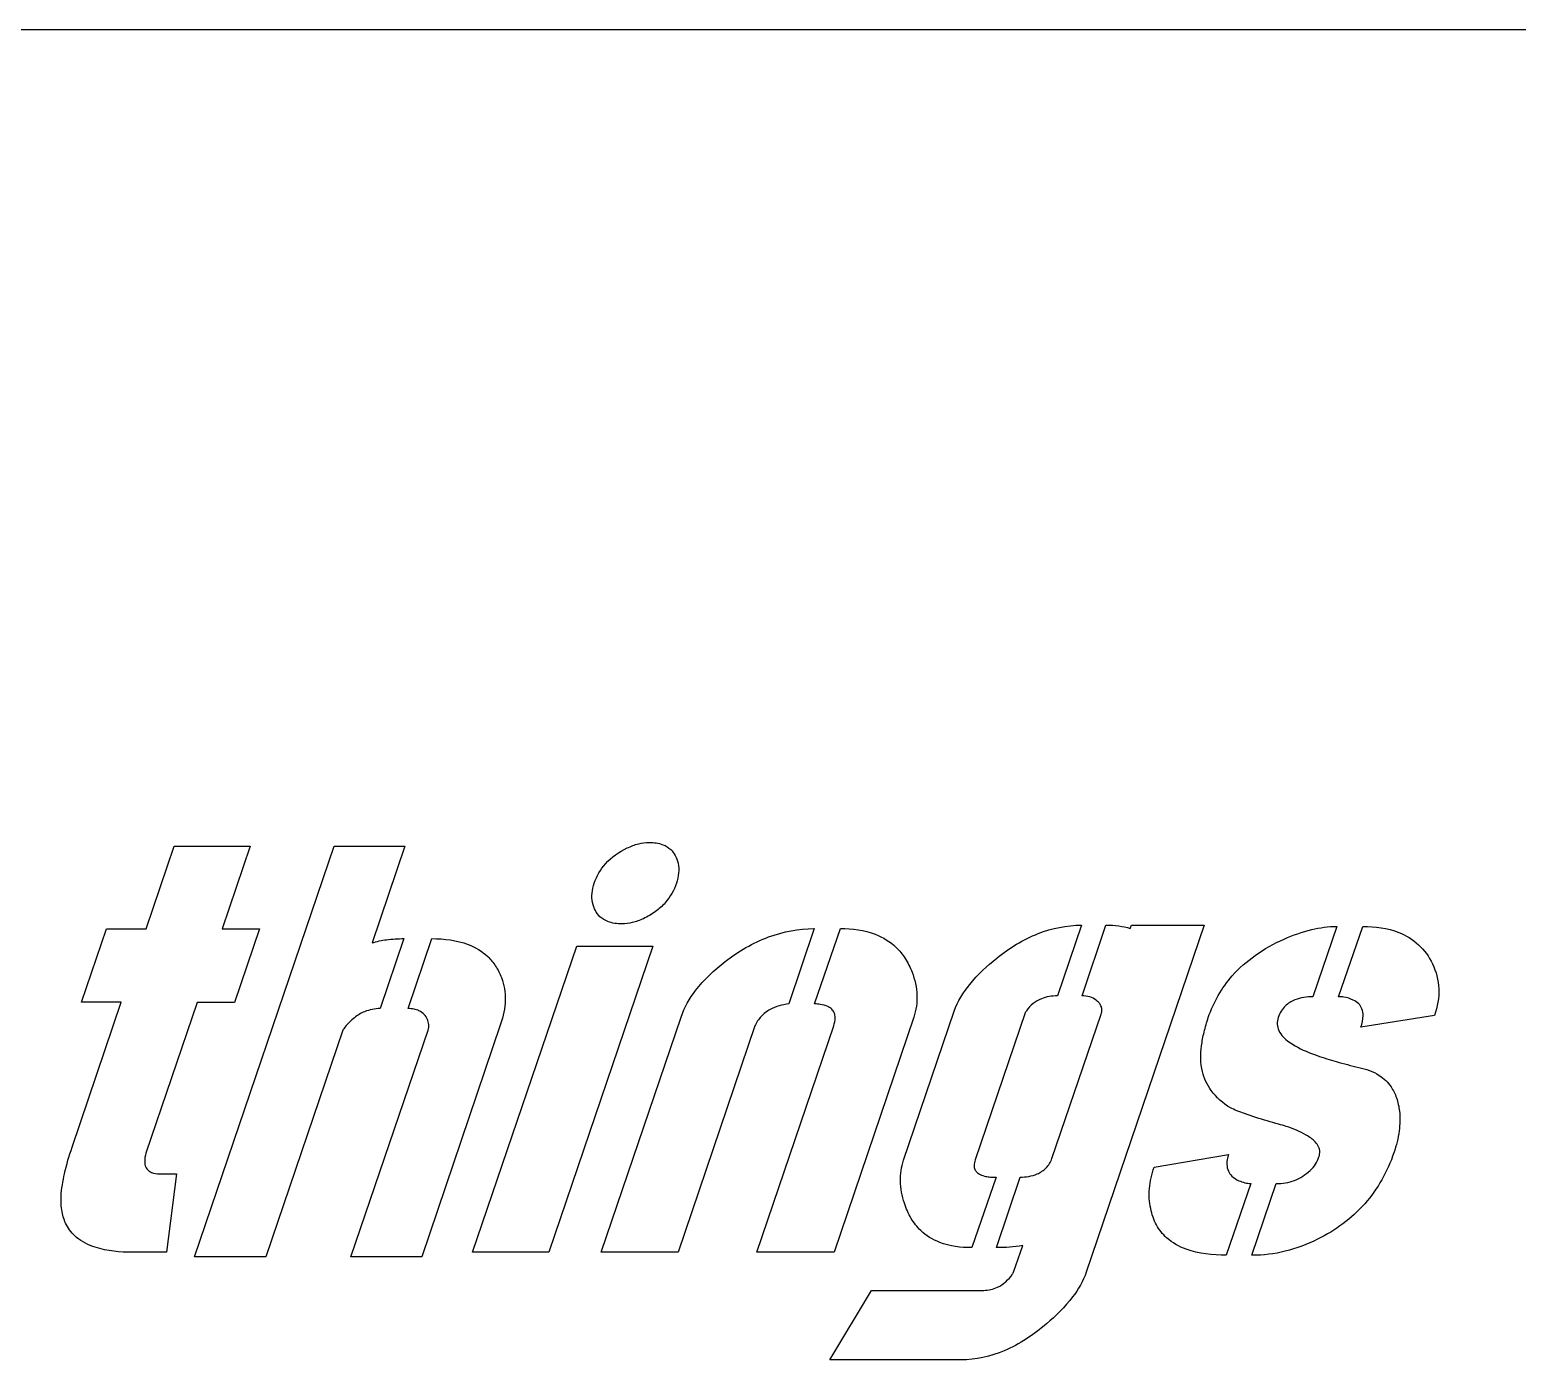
# Model space of a CAD drawing. Header units: inches. Extents: x 3.1 to 35.1, y -33.5 to 2.5.
# Drawn here: x 18.721 to 23.403, y -1.699 to 2.492 of the extents above; entities that cross this region are included whole.
import ezdxf

# ---------------------------------------------------------------- set-up
doc = ezdxf.new("R2010")
doc.units = ezdxf.units.IN
doc.header["$MEASUREMENT"] = 0

msp = doc.modelspace()

# ---------------------------------------------------------------- linework, layer by layer
for p, q in [((22.032, -0.3265), (21.956, -0.5492)), ((22.0334, -0.5492), (22.1081, -0.3265)), ((19.8989, -0.3691), (19.8242, -0.5893)), ((19.9122, -0.5893), (19.9869, -0.3691)), ((21.1902, -0.3371), (21.1102, -0.5746)), ((21.1916, -0.5746), (21.273, -0.3371)), ((22.8351, -0.3305), (22.7604, -0.5519)), ((22.8405, -0.5519), (22.9178, -0.3305)), ((21.4717, -1.0668), (21.6305, -0.5973)), ((21.8546, -0.6026), (21.6972, -1.0655)), ((21.9386, -1.0615), (22.0934, -0.6066)), ((23.1433, -0.6106), (22.9112, -0.648)), ((22.2602, -1.0882), (22.4949, -1.0482)), ((21.7626, -1.1202), (21.6865, -1.3417)), ((21.7639, -1.3417), (21.8386, -1.1202)), ((22.5643, -1.1402), (22.4869, -1.3657)), ((22.5683, -1.3657), (22.6444, -1.1402)), ((21.8172, -1.419), (21.8466, -1.335))]:
    msp.add_line(p, q)
for points in [[(35.1164, 2.4917), (3.1164, 2.4917), (3.1164, -33.5083), (35.1164, -33.5083)], [(20.4432, -0.3932), (20.682, -0.3932), (20.3551, -1.3563), (20.115, -1.3563)]]:
    msp.add_lwpolyline(points, close=True)
for points in [[(18.8543, -1.0255), (19.0091, -0.5693), (18.8837, -0.5693), (18.9624, -0.3385), (19.0878, -0.3385), (19.1758, -0.0783), (19.4146, -0.0783), (19.3266, -0.3385), (19.444, -0.3385), (19.3653, -0.5706), (19.2479, -0.5706), (19.0865, -1.0442)], [(19.7068, -0.6573), (19.464, -1.371), (19.2399, -1.371), (19.6788, -0.0783), (19.9016, -0.0783), (19.7988, -0.3825)], [(22.1854, -0.3371), (22.1894, -0.3265), (22.4176, -0.3265), (22.0467, -1.419)], [(20.2031, -0.6386), (19.9549, -1.371), (19.7321, -1.371), (19.9749, -0.6573)], [(21.0035, -0.644), (20.762, -1.3563), (20.5192, -1.3563), (20.7714, -0.6159)], [(21.5037, -0.6159), (21.2529, -1.3563), (21.0102, -1.3563), (21.2516, -0.644)], [(19.1305, -1.1095), (19.1825, -1.1095), (19.1518, -1.3563), (19.0451, -1.3563)], [(21.6518, -1.6952), (21.2396, -1.6952), (21.3703, -1.4764), (21.7239, -1.4764)]]:
    msp.add_lwpolyline(points)
for points, knots in [([(20.4979, -0.1944), (20.5057, -0.1717), (20.5175, -0.1513), (20.5525, -0.1121), (20.5761, -0.0959), (20.6019, -0.0837)], [0, 0, 0, 0, 0.1827535, 0.1827535, 0.4008304, 0.4008304, 0.4008304, 0.4008304]), ([(20.6019, -0.0837), (20.6133, -0.0782), (20.6251, -0.0737), (20.6484, -0.0679), (20.6598, -0.0663), (20.6713, -0.0663)], [0, 0, 0, 0, 0.0957941, 0.0957941, 0.1834106, 0.1834106, 0.1834106, 0.1834106]), ([(20.6713, -0.0663), (20.6857, -0.0663), (20.7004, -0.0681), (20.7232, -0.0769), (20.7316, -0.082), (20.7445, -0.0943), (20.7492, -0.1006), (20.757, -0.1151), (20.76, -0.1233), (20.762, -0.1317)], [0, 0, 0, 0, 0.1094762, 0.1094762, 0.1854695, 0.1854695, 0.2454282, 0.2454282, 0.3112231, 0.3112231, 0.3112231, 0.3112231]), ([(20.762, -0.1317), (20.7638, -0.142), (20.7642, -0.1523), (20.7624, -0.1735), (20.7601, -0.1841), (20.7567, -0.1944)], [0, 0, 0, 0, 0.0795083, 0.0795083, 0.1622016, 0.1622016, 0.1622016, 0.1622016]), ([(20.4925, -0.2557), (20.4907, -0.2458), (20.4903, -0.2358), (20.4921, -0.215), (20.4945, -0.2046), (20.4979, -0.1944)], [0, 0, 0, 0, 0.0769743, 0.0769743, 0.1587379, 0.1587379, 0.1587379, 0.1587379]), ([(20.7567, -0.1944), (20.7489, -0.2174), (20.7371, -0.2381), (20.7119, -0.2667), (20.7017, -0.2759), (20.6787, -0.2927), (20.6659, -0.3001), (20.6526, -0.3064)], [0, 0, 0, 0, 0.1851039, 0.1851039, 0.2901801, 0.2901801, 0.4024221, 0.4024221, 0.4024221, 0.4024221]), ([(20.5846, -0.3225), (20.5699, -0.3225), (20.5547, -0.3206), (20.5316, -0.3119), (20.5231, -0.3068), (20.51, -0.2944), (20.5052, -0.288), (20.4973, -0.2729), (20.4945, -0.2644), (20.4925, -0.2557)], [0, 0, 0, 0, 0.1120324, 0.1120324, 0.1880617, 0.1880617, 0.2497063, 0.2497063, 0.3173647, 0.3173647, 0.3173647, 0.3173647]), ([(20.6526, -0.3064), (20.6414, -0.3115), (20.6296, -0.3156), (20.6068, -0.321), (20.5957, -0.3225), (20.5846, -0.3225)], [0, 0, 0, 0, 0.0940052, 0.0940052, 0.1788294, 0.1788294, 0.1788294, 0.1788294]), ([(21.7652, -0.4305), (21.8047, -0.3985), (21.848, -0.3716), (21.9393, -0.336), (21.9848, -0.3269), (22.032, -0.3265)], [0, 0, 0, 0, 0.38692, 0.38692, 0.7465498, 0.7465498, 0.7465498, 0.7465498]), ([(22.1081, -0.3265), (22.1219, -0.3265), (22.1358, -0.3272), (22.1616, -0.3308), (22.1737, -0.3334), (22.1854, -0.3371)], [0, 0, 0, 0, 0.1050247, 0.1050247, 0.1987232, 0.1987232, 0.1987232, 0.1987232]), ([(19.7988, -0.3825), (19.8133, -0.3776), (19.8287, -0.3745), (19.862, -0.3701), (19.8807, -0.3691), (19.8989, -0.3691)], [0, 0, 0, 0, 0.1165146, 0.1165146, 0.2556276, 0.2556276, 0.2556276, 0.2556276]), ([(19.9869, -0.3691), (20.0254, -0.3691), (20.0655, -0.3737), (20.1242, -0.3963), (20.1449, -0.4086), (20.172, -0.4345), (20.1803, -0.4445), (20.1948, -0.4669), (20.2009, -0.4791), (20.2057, -0.4919)], [0, 0, 0, 0, 0.2927828, 0.2927828, 0.4782269, 0.4782269, 0.5776986, 0.5776986, 0.6814826, 0.6814826, 0.6814826, 0.6814826]), ([(20.9101, -0.4412), (20.9519, -0.409), (20.9974, -0.3822), (21.0931, -0.3466), (21.1409, -0.3376), (21.1902, -0.3371)], [0, 0, 0, 0, 0.4017642, 0.4017642, 0.7778119, 0.7778119, 0.7778119, 0.7778119]), ([(21.273, -0.3371), (21.31, -0.3371), (21.3479, -0.3419), (21.407, -0.3648), (21.429, -0.3783), (21.4589, -0.407), (21.4684, -0.4187), (21.4854, -0.445), (21.4926, -0.4595), (21.4984, -0.4745)], [0, 0, 0, 0, 0.2823979, 0.2823979, 0.4822479, 0.4822479, 0.5978415, 0.5978415, 0.7206222, 0.7206222, 0.7206222, 0.7206222]), ([(22.4309, -0.6173), (22.4474, -0.5686), (22.4724, -0.5247), (22.5278, -0.4619), (22.552, -0.4406), (22.6069, -0.4017), (22.6377, -0.3847), (22.6697, -0.3705)], [0, 0, 0, 0, 0.3919516, 0.3919516, 0.6383812, 0.6383812, 0.905071, 0.905071, 0.905071, 0.905071]), ([(22.6697, -0.3705), (22.6976, -0.3582), (22.7268, -0.3476), (22.7822, -0.3342), (22.8086, -0.3305), (22.8351, -0.3305)], [0, 0, 0, 0, 0.2322416, 0.2322416, 0.4340278, 0.4340278, 0.4340278, 0.4340278]), ([(22.9178, -0.3305), (22.9559, -0.3305), (22.9948, -0.3354), (23.0533, -0.3586), (23.0742, -0.3713), (23.1109, -0.4052), (23.1254, -0.4254), (23.1366, -0.4479)], [0, 0, 0, 0, 0.2898511, 0.2898511, 0.4789827, 0.4789827, 0.6701554, 0.6701554, 0.6701554, 0.6701554]), ([(20.7714, -0.6159), (20.7814, -0.5855), (20.7976, -0.5575), (20.8434, -0.498), (20.8762, -0.4676), (20.9101, -0.4412)], [0, 0, 0, 0, 0.2441904, 0.2441904, 0.571882, 0.571882, 0.571882, 0.571882]), ([(21.6305, -0.5973), (21.642, -0.5666), (21.6596, -0.5384), (21.7048, -0.4824), (21.7345, -0.4548), (21.7652, -0.4305)], [0, 0, 0, 0, 0.2499175, 0.2499175, 0.5488683, 0.5488683, 0.5488683, 0.5488683]), ([(23.1366, -0.4479), (23.1483, -0.473), (23.1552, -0.4995), (23.1575, -0.5557), (23.1526, -0.5836), (23.1433, -0.6106)], [0, 0, 0, 0, 0.2116803, 0.2116803, 0.4290568, 0.4290568, 0.4290568, 0.4290568]), ([(20.2057, -0.4919), (20.2143, -0.5144), (20.2182, -0.5378), (20.2173, -0.5881), (20.2117, -0.6139), (20.2031, -0.6386)], [0, 0, 0, 0, 0.1837753, 0.1837753, 0.3833824, 0.3833824, 0.3833824, 0.3833824]), ([(21.4984, -0.4745), (21.5072, -0.4979), (21.5128, -0.5223), (21.5146, -0.5708), (21.5113, -0.5937), (21.5037, -0.6159)], [0, 0, 0, 0, 0.1903067, 0.1903067, 0.3696106, 0.3696106, 0.3696106, 0.3696106]), ([(21.956, -0.5492), (21.9386, -0.5492), (21.9214, -0.5518), (21.896, -0.5622), (21.8874, -0.5672), (21.8715, -0.58), (21.8646, -0.5875), (21.8586, -0.5959)], [0, 0, 0, 0, 0.132254, 0.132254, 0.2088333, 0.2088333, 0.2873367, 0.2873367, 0.2873367, 0.2873367]), ([(22.0774, -0.5626), (22.0715, -0.558), (22.0649, -0.5547), (22.0498, -0.5502), (22.0416, -0.5492), (22.0334, -0.5492)], [0, 0, 0, 0, 0.0569536, 0.0569536, 0.1196219, 0.1196219, 0.1196219, 0.1196219]), ([(22.7604, -0.5519), (22.7412, -0.5522), (22.7212, -0.5548), (22.6921, -0.5664), (22.6818, -0.5726), (22.6681, -0.586), (22.6638, -0.5914), (22.6563, -0.6036), (22.6533, -0.6103), (22.651, -0.6173)], [0, 0, 0, 0, 0.1461818, 0.1461818, 0.2384587, 0.2384587, 0.291677, 0.291677, 0.3474503, 0.3474503, 0.3474503, 0.3474503]), ([(22.8578, -0.5532), (22.8548, -0.5528), (22.8518, -0.5525), (22.846, -0.552), (22.8432, -0.5519), (22.8405, -0.5519)], [0, 0, 0, 0, 0.02297691, 0.02297691, 0.04414003, 0.04414003, 0.04414003, 0.04414003]), ([(22.9112, -0.648), (22.9152, -0.6364), (22.9183, -0.6237), (22.9184, -0.604), (22.9173, -0.5967), (22.9121, -0.5839), (22.9087, -0.5788), (22.8994, -0.5693), (22.8934, -0.5653), (22.878, -0.5578), (22.8678, -0.555), (22.8578, -0.5532)], [0, 0, 0, 0, 0.0930026, 0.0930026, 0.1497933, 0.1497933, 0.1975922, 0.1975922, 0.2510852, 0.2510852, 0.3281635, 0.3281635, 0.3281635, 0.3281635]), ([(19.8242, -0.5893), (19.8071, -0.5893), (19.7907, -0.5925), (19.7634, -0.6038), (19.7528, -0.6103), (19.7321, -0.6263), (19.7223, -0.6361), (19.7135, -0.6466)], [0, 0, 0, 0, 0.1301316, 0.1301316, 0.225091, 0.225091, 0.3297407, 0.3297407, 0.3297407, 0.3297407]), ([(19.9629, -0.6079), (19.9582, -0.6028), (19.9526, -0.5988), (19.9412, -0.5935), (19.936, -0.5919), (19.9246, -0.5897), (19.9184, -0.5893), (19.9122, -0.5893)], [0, 0, 0, 0, 0.0533999, 0.0533999, 0.0950708, 0.0950708, 0.1419359, 0.1419359, 0.1419359, 0.1419359]), ([(19.9749, -0.6573), (19.9768, -0.6513), (19.9776, -0.6452), (19.9766, -0.6335), (19.9751, -0.6283), (19.9703, -0.6178), (19.9668, -0.6126), (19.9629, -0.6079)], [0, 0, 0, 0, 0.0477213, 0.0477213, 0.0894301, 0.0894301, 0.1359555, 0.1359555, 0.1359555, 0.1359555]), ([(21.1102, -0.5746), (21.0899, -0.577), (21.0696, -0.5822), (21.0411, -0.5979), (21.0317, -0.6051), (21.0152, -0.6229), (21.0086, -0.6329), (21.0035, -0.644)], [0, 0, 0, 0, 0.1560635, 0.1560635, 0.2476513, 0.2476513, 0.3401971, 0.3401971, 0.3401971, 0.3401971]), ([(21.2089, -0.5759), (21.2062, -0.5755), (21.2034, -0.5751), (21.1976, -0.5747), (21.1946, -0.5746), (21.1916, -0.5746)], [0, 0, 0, 0, 0.02131891, 0.02131891, 0.04418836, 0.04418836, 0.04418836, 0.04418836]), ([(21.2516, -0.644), (21.2544, -0.6358), (21.2565, -0.6267), (21.2564, -0.6127), (21.2556, -0.6075), (21.2518, -0.5984), (21.2493, -0.5947), (21.2424, -0.5879), (21.2381, -0.5851), (21.2259, -0.5793), (21.2172, -0.5772), (21.2089, -0.5759)], [0, 0, 0, 0, 0.0660233, 0.0660233, 0.1066, 0.1066, 0.1410144, 0.1410144, 0.1800168, 0.1800168, 0.2438574, 0.2438574, 0.2438574, 0.2438574]), ([(21.8586, -0.5959), (21.8577, -0.5972), (21.8564, -0.5989), (21.8553, -0.6007), (21.8551, -0.6012), (21.8548, -0.6018), (21.8547, -0.602), (21.8546, -0.6023), (21.8546, -0.6025), (21.8546, -0.6026)], [0, 0, 0, 0, 0.01210681, 0.01210681, 0.01588518, 0.01588518, 0.01722591, 0.01722591, 0.0181866, 0.0181866, 0.0181866, 0.0181866]), ([(22.0934, -0.6066), (22.0951, -0.602), (22.0961, -0.5972), (22.0958, -0.5882), (22.0948, -0.5843), (22.0915, -0.5772), (22.0894, -0.5741), (22.0841, -0.568), (22.0808, -0.5651), (22.0774, -0.5626)], [0, 0, 0, 0, 0.0372206, 0.0372206, 0.0685337, 0.0685337, 0.0970594, 0.0970594, 0.1298019, 0.1298019, 0.1298019, 0.1298019]), ([(19.7135, -0.6466), (19.712, -0.6485), (19.7104, -0.6506), (19.7082, -0.6542), (19.7073, -0.6558), (19.7068, -0.6573)], [0, 0, 0, 0, 0.01826507, 0.01826507, 0.03200885, 0.03200885, 0.03200885, 0.03200885]), ([(22.4096, -0.7067), (22.4114, -0.692), (22.4141, -0.6774), (22.4213, -0.6475), (22.4258, -0.6323), (22.4309, -0.6173)], [0, 0, 0, 0, 0.1128386, 0.1128386, 0.2336887, 0.2336887, 0.2336887, 0.2336887]), ([(22.651, -0.6173), (22.6486, -0.6242), (22.6473, -0.6314), (22.6481, -0.6455), (22.6498, -0.6519), (22.6561, -0.6656), (22.6612, -0.6725), (22.6776, -0.6897), (22.6913, -0.6991), (22.7259, -0.7189), (22.7507, -0.7292), (22.7738, -0.7373)], [0, 0, 0, 0, 0.0562141, 0.0562141, 0.1072149, 0.1072149, 0.1713229, 0.1713229, 0.2884555, 0.2884555, 0.4762391, 0.4762391, 0.4762391, 0.4762391]), ([(22.5003, -0.9014), (22.4771, -0.8871), (22.4563, -0.8695), (22.4269, -0.8293), (22.4177, -0.8092), (22.4061, -0.7609), (22.4059, -0.7335), (22.4096, -0.7067)], [0, 0, 0, 0, 0.2071486, 0.2071486, 0.3791765, 0.3791765, 0.5858586, 0.5858586, 0.5858586, 0.5858586]), ([(22.7738, -0.7373), (22.7934, -0.7441), (22.8138, -0.7503), (22.8571, -0.7627), (22.881, -0.7689), (22.9045, -0.7747)], [0, 0, 0, 0, 0.1584494, 0.1584494, 0.3431598, 0.3431598, 0.3431598, 0.3431598]), ([(22.9045, -0.7747), (22.9272, -0.7792), (22.9493, -0.7868), (22.9836, -0.809), (22.9961, -0.821), (23.0134, -0.8463), (23.019, -0.858), (23.028, -0.8838), (23.0309, -0.8979), (23.0326, -0.9121)], [0, 0, 0, 0, 0.1760129, 0.1760129, 0.3106078, 0.3106078, 0.4095203, 0.4095203, 0.5185107, 0.5185107, 0.5185107, 0.5185107]), ([(22.6163, -0.9428), (22.5933, -0.936), (22.5673, -0.9279), (22.5292, -0.9143), (22.5124, -0.9078), (22.5003, -0.9014)], [0, 0, 0, 0, 0.182797, 0.182797, 0.3072209, 0.3072209, 0.3072209, 0.3072209]), ([(23.0326, -0.9121), (23.0349, -0.9327), (23.0343, -0.9536), (23.0285, -0.9974), (23.0227, -1.0205), (23.0152, -1.0428)], [0, 0, 0, 0, 0.1581784, 0.1581784, 0.3372781, 0.3372781, 0.3372781, 0.3372781]), ([(22.6764, -0.9601), (22.6688, -0.958), (22.6595, -0.9553), (22.6405, -0.9498), (22.6278, -0.9461), (22.6163, -0.9428)], [0, 0, 0, 0, 0.0601295, 0.0601295, 0.1525271, 0.1525271, 0.1525271, 0.1525271]), ([(22.7791, -1.0562), (22.7811, -1.0508), (22.7821, -1.0452), (22.7817, -1.0343), (22.7804, -1.0294), (22.7757, -1.0188), (22.7718, -1.0135), (22.7596, -1.0004), (22.7493, -0.9932), (22.7202, -0.9762), (22.6972, -0.9671), (22.6764, -0.9601)], [0, 0, 0, 0, 0.0436912, 0.0436912, 0.0830218, 0.0830218, 0.1318959, 0.1318959, 0.2202762, 0.2202762, 0.3890917, 0.3890917, 0.3890917, 0.3890917]), ([(18.8197, -1.1802), (18.8211, -1.1564), (18.8251, -1.1321), (18.8366, -1.0809), (18.845, -1.0526), (18.8543, -1.0255)], [0, 0, 0, 0, 0.1818206, 0.1818206, 0.4005944, 0.4005944, 0.4005944, 0.4005944]), ([(19.0865, -1.0442), (19.0841, -1.053), (19.0823, -1.0629), (19.0829, -1.0775), (19.084, -1.0829), (19.0879, -1.0917), (19.0903, -1.095), (19.0966, -1.1009), (19.1003, -1.1031), (19.1121, -1.108), (19.1212, -1.1093), (19.1305, -1.1095)], [0, 0, 0, 0, 0.0700841, 0.0700841, 0.1113124, 0.1113124, 0.1432088, 0.1432088, 0.1763216, 0.1763216, 0.2400763, 0.2400763, 0.2400763, 0.2400763]), ([(21.4744, -1.2016), (21.4669, -1.179), (21.4622, -1.1557), (21.4613, -1.1096), (21.4646, -1.0879), (21.4717, -1.0668)], [0, 0, 0, 0, 0.1811839, 0.1811839, 0.3508348, 0.3508348, 0.3508348, 0.3508348]), ([(21.6972, -1.0655), (21.6951, -1.0713), (21.6937, -1.0776), (21.6938, -1.0877), (21.6945, -1.0916), (21.6975, -1.0986), (21.6996, -1.1015), (21.7053, -1.1073), (21.7091, -1.1097), (21.7186, -1.1144), (21.7246, -1.1162), (21.7305, -1.1175)], [0, 0, 0, 0, 0.0467058, 0.0467058, 0.0771725, 0.0771725, 0.1046452, 0.1046452, 0.13887, 0.13887, 0.1848705, 0.1848705, 0.1848705, 0.1848705]), ([(21.8386, -1.1202), (21.8567, -1.1196), (21.8755, -1.1168), (21.9029, -1.105), (21.9125, -1.0988), (21.9245, -1.0863), (21.928, -1.0819), (21.934, -1.0722), (21.9366, -1.067), (21.9386, -1.0615)], [0, 0, 0, 0, 0.138173, 0.138173, 0.2266526, 0.2266526, 0.2694104, 0.2694104, 0.3137987, 0.3137987, 0.3137987, 0.3137987]), ([(22.4949, -1.0482), (22.4915, -1.0583), (22.4891, -1.0693), (22.4896, -1.0872), (22.491, -1.0941), (22.4967, -1.1066), (22.5005, -1.1118), (22.5114, -1.1225), (22.519, -1.1272), (22.527, -1.1309)], [0, 0, 0, 0, 0.0818873, 0.0818873, 0.1362504, 0.1362504, 0.1860656, 0.1860656, 0.2526388, 0.2526388, 0.2526388, 0.2526388]), ([(22.7511, -1.0989), (22.7578, -1.093), (22.7638, -1.0863), (22.7734, -1.0718), (22.7768, -1.0643), (22.7791, -1.0562)], [0, 0, 0, 0, 0.0682026, 0.0682026, 0.1322589, 0.1322589, 0.1322589, 0.1322589]), ([(23.0152, -1.0428), (22.9947, -1.1022), (22.9647, -1.1565), (22.8816, -1.2507), (22.8315, -1.2872), (22.7751, -1.315)], [0, 0, 0, 0, 0.4786876, 0.4786876, 0.9575004, 0.9575004, 0.9575004, 0.9575004]), ([(21.7305, -1.1175), (21.7353, -1.1185), (21.7403, -1.1191), (21.7509, -1.12), (21.7568, -1.1202), (21.7626, -1.1202)], [0, 0, 0, 0, 0.03736007, 0.03736007, 0.08119062, 0.08119062, 0.08119062, 0.08119062]), ([(22.2495, -1.2189), (22.2449, -1.198), (22.2437, -1.1769), (22.2474, -1.1326), (22.2526, -1.11), (22.2602, -1.0882)], [0, 0, 0, 0, 0.1629534, 0.1629534, 0.3387856, 0.3387856, 0.3387856, 0.3387856]), ([(22.6444, -1.1402), (22.6643, -1.1402), (22.6838, -1.1371), (22.7207, -1.1228), (22.7368, -1.1123), (22.7511, -1.0989)], [0, 0, 0, 0, 0.1519052, 0.1519052, 0.3011491, 0.3011491, 0.3011491, 0.3011491]), ([(22.527, -1.1309), (22.5333, -1.1334), (22.5397, -1.1356), (22.5522, -1.1387), (22.5582, -1.1398), (22.5643, -1.1402)], [0, 0, 0, 0, 0.05160999, 0.05160999, 0.09799097, 0.09799097, 0.09799097, 0.09799097]), ([(19.0451, -1.3563), (19.0063, -1.3563), (18.9642, -1.3527), (18.906, -1.3337), (18.8856, -1.3238), (18.8551, -1.2983), (18.8444, -1.2851), (18.8297, -1.2569), (18.8253, -1.2431), (18.8197, -1.2129), (18.8189, -1.1965), (18.8197, -1.1802)], [0, 0, 0, 0, 0.2956039, 0.2956039, 0.4654521, 0.4654521, 0.5971207, 0.5971207, 0.707052, 0.707052, 0.8304993, 0.8304993, 0.8304993, 0.8304993]), ([(21.6865, -1.3417), (21.6523, -1.3417), (21.6172, -1.3373), (21.563, -1.3164), (21.5428, -1.3041), (21.5138, -1.2763), (21.5038, -1.2636), (21.4866, -1.2345), (21.4797, -1.2183), (21.4744, -1.2016)], [0, 0, 0, 0, 0.2606664, 0.2606664, 0.4428558, 0.4428558, 0.5667294, 0.5667294, 0.7002754, 0.7002754, 0.7002754, 0.7002754]), ([(22.4869, -1.3657), (22.4453, -1.3657), (22.4008, -1.3612), (22.3387, -1.3386), (22.3175, -1.3269), (22.2868, -1.2989), (22.2763, -1.2854), (22.2592, -1.2542), (22.2532, -1.2368), (22.2495, -1.2189)], [0, 0, 0, 0, 0.3172843, 0.3172843, 0.5017458, 0.5017458, 0.6333398, 0.6333398, 0.772437, 0.772437, 0.772437, 0.772437]), ([(21.8466, -1.335), (21.8331, -1.3372), (21.8195, -1.3389), (21.7919, -1.3411), (21.7779, -1.3417), (21.7639, -1.3417)], [0, 0, 0, 0, 0.1042039, 0.1042039, 0.2110843, 0.2110843, 0.2110843, 0.2110843]), ([(22.7751, -1.315), (22.7426, -1.3314), (22.7087, -1.3443), (22.6389, -1.3615), (22.6038, -1.3657), (22.5683, -1.3657)], [0, 0, 0, 0, 0.2773992, 0.2773992, 0.5481258, 0.5481258, 0.5481258, 0.5481258]), ([(21.7239, -1.4764), (21.7391, -1.4757), (21.7539, -1.4725), (21.777, -1.4616), (21.7855, -1.4559), (21.8014, -1.4418), (21.8085, -1.4334), (21.8146, -1.4244)], [0, 0, 0, 0, 0.1164592, 0.1164592, 0.1947606, 0.1947606, 0.278217, 0.278217, 0.278217, 0.278217]), ([(21.8146, -1.4244), (21.8152, -1.4234), (21.816, -1.4221), (21.8168, -1.4207), (21.817, -1.4203), (21.8172, -1.4196), (21.8172, -1.4193), (21.8172, -1.419)], [0, 0, 0, 0, 0.00914647, 0.00914647, 0.01222054, 0.01222054, 0.01459697, 0.01459697, 0.01459697, 0.01459697]), ([(22.0467, -1.419), (22.0372, -1.4471), (22.0216, -1.4733), (21.9801, -1.5279), (21.9509, -1.5566), (21.9213, -1.5818)], [0, 0, 0, 0, 0.2259318, 0.2259318, 0.5231186, 0.5231186, 0.5231186, 0.5231186]), ([(21.9213, -1.5818), (21.8814, -1.616), (21.8371, -1.6458), (21.7448, -1.6846), (21.6993, -1.6947), (21.6518, -1.6952)], [0, 0, 0, 0, 0.4008491, 0.4008491, 0.7622564, 0.7622564, 0.7622564, 0.7622564])]:
    msp.add_open_spline(points, degree=3, knots=knots)

doc.saveas('drawing.dxf')
